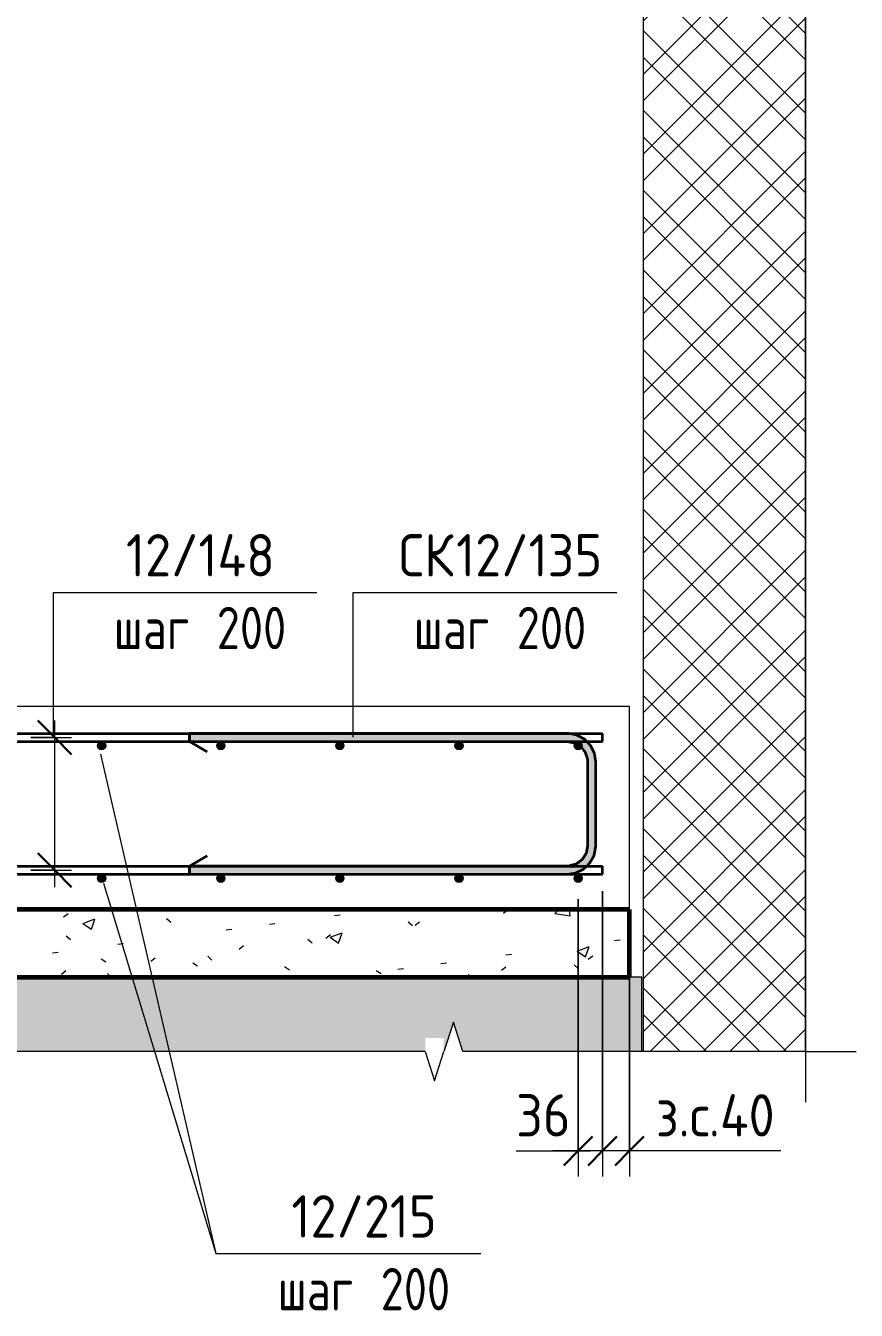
# Model space of a CAD drawing. Header units: millimetres. Extents: x -737 to 48133, y -5064 to 36443.
# Drawn here: x 38299 to 39527, y -3842 to -1945 of the extents above; entities that cross this region are included whole.
import ezdxf

# ---------------------------------------------------------------- set-up
doc = ezdxf.new("R2010")
doc.units = ezdxf.units.MM
for name, color, linetype, lineweight in [('AA_Dim', 7, 'Continuous', 9), ('AA_Dim-25', 7, 'Continuous', 9), ('AA_Linii', 7, 'Continuous', 9), ('AA_Oformlenie', 7, 'Continuous', 9), ('AA_Vinoska', 7, 'Continuous', 9), ('AF_Pokritie', 7, 'Continuous', 9), ('AF_Stena', 7, 'Continuous', 20), ('AF_Stena_Опалубка', 253, 'Continuous', 20), ('KR_Armatura', 7, 'Continuous', 20), ('KR_Armatura_Tonkie', 7, 'Continuous', 20), ('KR_Fundament', 7, 'Continuous', 20)]:
    doc.layers.add(name, color=color, linetype=linetype, lineweight=lineweight)
doc.styles.add('ISOCPEUR_6', font='isocpeur.TTF', dxfattribs={"width": 0.9, "height": 62.5})
doc.styles.add('ISOCPEUR_8', font='isocpeur.TTF', dxfattribs={"width": 0.8, "height": 62.5})
doc.dimstyles.new('00_Точн_3_знака__прозр__2', dxfattribs={"dimscale": 304.8, "dimtxt": 62.672186, "dimasz": 0.139436, "dimexe": 0.123031, "dimexo": 0.082021, "dimgap": 0.008202, "dimtad": 1, "dimdec": 3, "dimrnd": 0.001, "dimdsep": 46, "dimtxsty": 'ISOCPEUR_6', "dimblk1": 'OBLIQUE', "dimblk2": 'OBLIQUE', "dimsah": 1, "dimcen": 0.09, "dimdle": 0.123031, "dimazin": 0, "dimtfac": 1, "dimtdec": 4, "dimtix": 1, "dimtmove": 1, "dimatfit": 3, "dimfxl": 1, "dimtvp": 1, "dimtolj": 1, "dimtzin": 0, "dimlwd": 18, "dimlwe": 18, "dimarcsym": 2})
doc.dimstyles.new('10_Раскладка_арматуры_с_засечками', dxfattribs={"dimscale": 304.8, "dimtxt": 0.18, "dimasz": 0.164042, "dimexe": 0.082021, "dimexo": 0, "dimgap": 0, "dimtad": 1, "dimdec": 3, "dimrnd": 0.001, "dimdsep": 46, "dimtxsty": 'ISOCPEUR_6', "dimblk1": 'OBLIQUE', "dimblk2": 'OBLIQUE', "dimsah": 1, "dimcen": 0.09, "dimdle": 0.082021, "dimazin": 0, "dimtfac": 1, "dimtdec": 4, "dimtix": 1, "dimtmove": 0, "dimatfit": 3, "dimfxl": 1, "dimtvp": 1, "dimtolj": 1, "dimtzin": 0, "dimlwd": 18, "dimlwe": 18, "dimarcsym": 2})

# ---------------------------------------------------------------- blocks, each defined once
blk = doc.blocks.new('350_Стержень П торец СК-СГ _НесАрм_РабПлоск_ - 350_Стержень П торец СК-СГ _НесАрм_РабПлоск_-4078482-2-2 Армирование')
at = {"layer": 'KR_Armatura_Tonkie', "lineweight": 35}
for p, q in [((3308.8, -2990), (2750.8, -2990)), ((2750.8, -3001.8), (2750.8, -2990.2)), ((2750.8, -2990.2), (2750.8, -3001.8)), ((2750.8, -3002), (3308.8, -3002)), ((2750.8, -3002), (2776.8, -3017)), ((3308.8, -3002), (3318.3, -3003.7)), ((3320.9, -3004.8), (3327.3, -3008.7)), ((3329.2, -3010.1), (3335.1, -3017.7)), ((3335.9, -3019.5), (3338.2, -3027)), ((3338.8, -3032), (3338.8, -3156)), ((3350.8, -3156), (3350.8, -3032)), ((3336, -3168), (3332.1, -3174.5)), ((3338.8, -3156), (3337.1, -3165.5)), ((2750.8, -3186), (2776.8, -3171)), ((3308.8, -3186), (2750.8, -3186)), ((2750.8, -3186.2), (2750.8, -3197.8)), ((2750.8, -3197.8), (2750.8, -3186.2)), ((3321.3, -3183), (3313.8, -3185.3)), ((3330.7, -3176.4), (3323.1, -3182.3)), ((2750.8, -3198), (3308.8, -3198))]:
    blk.add_line(p, q, dxfattribs=at)
at = {"layer": 'KR_Armatura_Tonkie', "lineweight": 35, "flags": 128}
for points in [[(3313, -2990.5), (3310.4, -2990), (3308.8, -2990)], [(3325.6, -2993.9), (3323, -2992.5), (3321.5, -2992.2)], [(3335.9, -3000.3), (3334.2, -2998.6), (3332.2, -2997.5)], [(3343.9, -3009.3), (3343.2, -3007.8), (3341.2, -3005.7)], [(3349, -3020.2), (3348.9, -3019.3), (3347.5, -3016.6)], [(3347, -3172.7), (3348.4, -3170.1), (3348.7, -3168.6)], [(3350.2, -3160.4), (3350.8, -3157.5), (3350.8, -3156)], [(3340.5, -3183.1), (3342.3, -3181.4), (3343.3, -3179.4)], [(3320.7, -3196.2), (3321.5, -3196), (3324.2, -3194.7)], [(3331.5, -3191.1), (3333, -3190.3), (3335.1, -3188.3)]]:
    blk.add_lwpolyline(points, dxfattribs=at)
blk = doc.blocks.new('350_Стержень П торец СК-СГ _НесАрм_РабПлоск_ - 350_Стержень П торец СК-СГ _НесАрм_РабПлоск_-V10-2-2 Армирование')
at = {"layer": 'KR_Armatura_Tonkie', "lineweight": 35}
for points in [[(3023.7, -3002), (3308.8, -3001.8), (3308.8, -2990), (2750.8, -2990.2), (2750.8, -3002), (3003, -3002)], [(3349.1, -3032), (3350.8, -3032), (3349.4, -3021.1), (3345, -3010.7), (3338.1, -3002), (3329.8, -2995.6), (3319.7, -2991.4), (3308.8, -2990.2), (3308.8, -3002), (3316.6, -3003), (3324, -3006.1), (3330, -3010.8), (3334.9, -3017.3), (3337.8, -3024.3), (3339, -3032), (3347.8, -3032)], [(3343.3, -3156), (3350.8, -3156), (3350.6, -3032), (3338.8, -3032), (3339, -3156), (3342.3, -3156)], [(3308.8, -3198), (3319.7, -3196.6), (3329.8, -3192.4), (3338.5, -3185.7), (3345.2, -3177), (3349.4, -3166.9), (3350.6, -3156), (3338.8, -3156), (3337.8, -3163.8), (3334.7, -3171.2), (3330, -3177.2), (3323.5, -3182.1), (3316.5, -3185), (3308.8, -3186.2), (3308.8, -3197.8)], [(2879.1, -3198), (3308.8, -3197.8), (3308.8, -3186), (2750.8, -3186.2), (2750.8, -3198), (2858.4, -3198)]]:
    blk.add_hatch(color=256, dxfattribs=at).paths.add_polyline_path(points)
for p, q in [((3308.8, -2990), (2750.8, -2990)), ((2750.8, -3002), (2750.8, -2990)), ((2750.8, -2990.2), (2750.8, -3001.8)), ((2750.8, -3002), (3308.8, -3002)), ((2750.8, -3002), (2776.8, -3017)), ((3338.8, -3032), (3338.8, -3156)), ((3350.8, -3156), (3350.8, -3032)), ((2750.8, -3186), (2776.8, -3171)), ((3308.8, -3186), (2750.8, -3186)), ((2750.8, -3198), (2750.8, -3186)), ((2750.8, -3186.2), (2750.8, -3197.8)), ((2750.8, -3198), (3308.8, -3198))]:
    blk.add_line(p, q, dxfattribs=at)
at = {"layer": 'KR_Armatura_Tonkie', "lineweight": 35, "flags": 128}
for points in [[(3337.6, -3002), (3334.2, -2998.6), (3323, -2992.5), (3310.4, -2990), (3308.8, -2990)], [(3308.8, -3002), (3319.5, -3004), (3328.7, -3009.6), (3335.4, -3018.1), (3338.6, -3028.5), (3338.8, -3032)], [(3350.8, -3032), (3348.9, -3019.3), (3343.2, -3007.8), (3337.6, -3002)], [(3338.8, -3156), (3336.9, -3166.7), (3331.3, -3175.9), (3322.7, -3182.6), (3312.4, -3185.8), (3308.8, -3186)], [(3337.5, -3186), (3342.3, -3181.4), (3348.4, -3170.1), (3350.8, -3157.5), (3350.8, -3156)], [(3308.8, -3198), (3321.5, -3196), (3333, -3190.3), (3337.5, -3186)]]:
    blk.add_lwpolyline(points, dxfattribs=at)
blk = doc.blocks.new('011_Прямоугольник обрыва _ЭлУзла_ - 011_Прямоугольник обрыва _ЭлУзла_-4155335-2-2 Армирование')
at = {"layer": 'AA_Oformlenie'}
for p, q in [((3660.8, -1672.4), (3660.8, -3459.9)), ((3098.9, -3459.9), (2085.7, -3459.9)), ((3660.8, -3459.9), (3154.6, -3459.9))]:
    blk.add_line(p, q, dxfattribs=at)
blk = doc.blocks.new('DIMBLOCK85-2-2 Армирование')
at = {"layer": 'AA_Dim-25', "lineweight": 30}
for p, q in [((38342.2, -2996), (38317.2, -2971)), ((38342.2, -2996), (38367.2, -3021)), ((38342.2, -3192), (38317.2, -3167)), ((38342.2, -3192), (38367.2, -3217))]:
    blk.add_line(p, q, dxfattribs=at)
at = {"layer": 'AA_Dim-25', "lineweight": 18}
for p, q in [((38342.2, -3217), (38342.2, -2971)), ((38306.8, -2996), (38367.2, -2996)), ((38342.2, -2996), (38306.8, -2996)), ((38306.8, -3192), (38367.2, -3192)), ((38342.2, -3192), (38306.8, -3192))]:
    blk.add_line(p, q, dxfattribs=at)
blk = doc.blocks.new('_Oblique')
at = {"color": 0, "linetype": 'ByBlock', "lineweight": -2}
blk.add_line((-0.5, -0.5), (0.5, 0.5), dxfattribs=at)
blk = doc.blocks.new('042_М_Арматуры - Диам длина поз _ Комментарий-3662934-2-2 Армирование')
at = {"layer": 'AA_Vinoska'}
blk.add_line((2588.7, -2781.8), (2938.7, -2781.8), dxfattribs=at)
blk = doc.blocks.new('DIMBLOCK108-2-2 Армирование')
at = {"layer": 'AA_Dim-25', "lineweight": 18}
for p, q in [((39151.5, -3223), (39151.5, -3644.3)), ((39151.5, -3606.8), (39151.5, -3223)), ((39191.5, -3275), (39191.5, -3644.3)), ((39191.5, -3606.8), (39191.5, -3275)), ((39229, -3606.8), (39151.5, -3606.8)), ((39205.4, -3606.8), (39171.5, -3606.8)), ((39414.9, -3606.8), (39205.4, -3606.8))]:
    blk.add_line(p, q, dxfattribs=at)
at = {"layer": 'AA_Dim-25', "lineweight": 30}
for p, q in [((39151.5, -3606.8), (39172.8, -3585.6)), ((39191.5, -3606.8), (39212.8, -3585.6)), ((39151.5, -3606.8), (39130.3, -3628.1)), ((39191.5, -3606.8), (39170.3, -3628.1))]:
    blk.add_line(p, q, dxfattribs=at)
at = {"layer": 'AA_Dim-25', "color": 0, "lineweight": 18, "insert": (39230.4, -3522.9), "char_height": 62.5, "width": 221.363, "attachment_point": 1, "line_spacing_factor": 1.135194, "style": 'ISOCPEUR_6'}
blk.add_mtext('з.с.40', dxfattribs=at)
blk = doc.blocks.new('DIMBLOCK109-2-2 Армирование')
at = {"layer": 'AA_Dim-25', "lineweight": 18}
for p, q in [((39151.5, -3223), (39151.5, -3644.3)), ((39151.5, -3606.8), (39151.5, -3223)), ((39115.5, -3235), (39115.5, -3644.3)), ((39115.5, -3606.8), (39115.5, -3235)), ((39023.9, -3606.8), (39127, -3606.8)), ((39151.5, -3606.8), (39078, -3606.8)), ((39127, -3606.8), (39133.5, -3606.8))]:
    blk.add_line(p, q, dxfattribs=at)
at = {"layer": 'AA_Dim-25', "lineweight": 30}
for p, q in [((39115.5, -3606.8), (39136.8, -3585.6)), ((39151.5, -3606.8), (39172.8, -3585.6)), ((39115.5, -3606.8), (39094.3, -3628.1)), ((39151.5, -3606.8), (39130.3, -3628.1))]:
    blk.add_line(p, q, dxfattribs=at)
at = {"layer": 'AA_Dim-25', "color": 0, "lineweight": 18, "insert": (39023.9, -3522.9), "char_height": 62.5, "width": 93.654, "attachment_point": 1, "line_spacing_factor": 1.135194, "style": 'ISOCPEUR_6'}
blk.add_mtext('36', dxfattribs=at)

msp = doc.modelspace()

# ---------------------------------------------------------------- hatches: boundary and pattern name
at = {"layer": 'AA_Oformlenie'}
h = msp.add_hatch(dxfattribs=at)
h.set_pattern_fill('FP_18', color=250, style=0, pattern_type=2)
h.set_pattern_definition([(135, (39931.46, 825), (-58.9331, -58.9331), []), (135, (39970.75, 825), (-58.9331, -58.9331), [])])
h.paths.add_polyline_path([(39268.9735, -3459.9255), (39451.5283, -3459.9255), (39451.5283, -1672.4441), (39431.4506, -1672.4441), (39431.4506, -1644.9441), (39451.5283, -1644.9441), (39408.2032, -1630.8669), (39451.5283, -1616.7898), (39451.5283, 1957.5186), (39431.4506, 1957.5186), (39431.4506, 1985.0186), (39451.5283, 1985.0186), (39408.2032, 1999.0958), (39451.5283, 2013.173), (39451.5283, 3800), (39211.5283, 3800), (39211.5283, -3459.9255)])
h = msp.add_hatch(dxfattribs=at)
h.set_pattern_fill('FP_17', color=250, style=0, pattern_type=2)
h.set_pattern_definition([(0, (39931.463, 825), (101.6, 25.4), [8.382, -67.818, 8.382, -67.818, -406.4]), (0, (39931.463, 825), (101.6, 25.4), [-152.4, 8.382, -144.018, 8.382, -67.818, -177.8]), (0, (39931.463, 825), (101.6, 25.4), [-381, 8.382, -42.418, 8.382, -118.618]), (120, (39969.563, 837.7), (-72.79705, 75.28818), [8.382, -67.818, 8.382, -67.818, -406.4]), (120, (39969.563, 837.7), (-72.79705, 75.28818), [-152.4, 8.382, -144.018, 8.382, -67.818, -177.8]), (120, (39969.563, 837.7), (-72.79705, 75.28818), [-381, 8.382, -42.418, 8.382, -118.618]), (240, (39982.263, 888.5), (-28.80295, -100.68818), [8.382, -67.818, 8.382, -67.818, -406.4]), (240, (39982.263, 888.5), (-28.80295, -100.68818), [-152.4, 8.382, -144.018, 8.382, -67.818, -177.8]), (240, (39982.263, 888.5), (-28.80295, -100.68818), [-381, 8.382, -42.418, 8.382, -118.618])])
h.paths.add_polyline_path([(37313.8239, -3459.9255), (37820.75, -3459.9255), (37820.75, -3439.8477), (37848.25, -3439.8477), (37848.25, -3459.9255), (37862.3272, -3416.6004), (37876.4043, -3459.9255), (38889.6022, -3459.9255), (38889.6022, -3439.8477), (38917.1022, -3439.8477), (38917.1022, -3459.9255), (38931.1794, -3416.6004), (38945.2565, -3459.9255), (39209.7337, -3459.9255), (39209.7337, -3350), (37531.5283, -3350), (37531.5283, -3250), (37631.5283, -3250), (37631.5283, -1235), (37313.8239, -1235), (37313.8239, -1616.7898), (37333.4503, -1616.7898), (37333.4503, -1644.9441), (37313.8239, -1644.9441), (37357.1252, -1658.6941), (37313.8239, -1672.4441), (37313.8239, -3451.7636)])
at = {"layer": 'AF_Pokritie'}
h = msp.add_hatch(dxfattribs=at)
h.set_pattern_fill('FP_16', color=256, style=0, pattern_type=2)
h.set_pattern_definition([(50, (39931.46, 825), (182.1847, -15.939), [19.05, -209.55]), (355, (39931.46, 825), (-35.2424, 191.0566), [15.24, -167.64]), (100.451, (39946.65, 823.67), (146.9425, 175.117), [16.19, -178.09]), (46.184, (39931.46, 875.8), (271.079, -42.043), [28.575, -314.325]), (96.636, (39954.05, 872.3), (237.403, 247.427), [24.285, -267.135]), (351.184, (39931.46, 875.8), (237.405, 247.425), [22.86, -251.46]), (21, (39956.86, 863.1), (151.615, -102.2655), [19.05, -209.55]), (326, (39956.86, 863.1), (61.802, 184.188), [15.24, -167.64]), (71.451, (39969.5, 854.58), (213.417, 81.9214), [16.19, -178.09]), (37.5, (39931.46, 825), (3.0883, 84.5551), [8.382, -157.226, 8.382, -161.798, -168.275]), (37.5, (39931.46, 825), (3.0883, 84.5551), [-335.788, 8.382, -159.893]), (7.5, (39931.46, 825), (66.8194, 100.1807), [8.382, -88.646, 8.382, -153.416, -64.135]), (7.5, (39931.46, 825), (66.8194, 100.1807), [-258.826, 8.382, -55.753]), (327.5, (39874.82, 825), (135.5905, -5.7289), [8.382, -55.118, 8.382, -189.738, -262.89]), (327.5, (39874.82, 825), (135.5905, -5.7289), [-261.62, 8.382, -254.508]), (317.5, (39849.42, 825), (148.129, 25.4268), [8.382, -74.168, 8.382, -123.19, -186.69]), (317.5, (39849.42, 825), (148.129, 25.4268), [-214.122, 8.382, -178.308])])
h.paths.add_polyline_path([(37616.0009, -3350), (39191.5283, -3350), (39191.5283, -3250), (37531.5283, -3250), (37531.5283, -3350)])
at = {"layer": 'AF_Stena', "lineweight": 9}
h = msp.add_hatch(dxfattribs=at)
h.set_pattern_fill('FP_15', color=256, style=0, pattern_type=2)
h.set_pattern_definition([(45, (39931.46, 825), (-58.9331, 58.9331), []), (45, (39970.75, 825), (-58.9331, 58.9331), [])])
h.paths.add_polyline_path([(39268.9735, -3459.9255), (39451.5283, -3459.9255), (39451.5283, -1672.4441), (39431.4506, -1672.4441), (39431.4506, -1644.9441), (39451.5283, -1644.9441), (39408.2032, -1630.8669), (39451.5283, -1616.7898), (39451.5283, 1957.5186), (39431.4506, 1957.5186), (39431.4506, 1985.0186), (39451.5283, 1985.0186), (39408.2032, 1999.0958), (39451.5283, 2013.173), (39451.5283, 3800), (39211.5283, 3800), (39211.5283, -3459.9255)])
at = {"layer": 'KR_Armatura'}
h = msp.add_hatch(color=256, dxfattribs=at)
edge = h.paths.add_edge_path()
edge.add_arc((38411.5283, -3008), 6, 0, 360)
for points in [[(38408.5283, -3013.1962), (38414.5283, -3013.1962), (38417.5283, -3008), (38414.5283, -3002.8038), (38408.5283, -3002.8038), (38405.5283, -3008)], [(38590.5283, -3013.1962), (38593.5283, -3008), (38590.5283, -3002.8038), (38584.5283, -3002.8038), (38581.5283, -3008), (38584.5283, -3013.1962)], [(38766.5283, -3013.1962), (38769.5283, -3008), (38766.5283, -3002.8038), (38760.5283, -3002.8038), (38757.5283, -3008), (38760.5283, -3013.1962)], [(38938.379, -3013.1962), (38942.5283, -3013.1962), (38945.5283, -3008), (38942.5283, -3002.8038), (38936.5283, -3002.8038), (38933.5283, -3008), (38936.5283, -3013.1962)], [(39118.5283, -3013.1962), (39121.5283, -3008), (39118.5283, -3002.8038), (39112.5283, -3002.8038), (39109.5283, -3008), (39112.5283, -3013.1962)], [(38408.5283, -3209.1962), (38414.5283, -3209.1962), (38417.5283, -3204), (38414.5283, -3198.8038), (38408.5283, -3198.8038), (38405.5283, -3204)], [(38587.1223, -3209.1962), (38590.5283, -3209.1962), (38593.5283, -3204), (38590.5283, -3198.8038), (38584.5283, -3198.8038), (38581.5283, -3204), (38584.5283, -3209.1962)], [(38760.5283, -3209.1962), (38766.5283, -3209.1962), (38769.5283, -3204), (38766.5283, -3198.8038), (38760.5283, -3198.8038), (38757.5283, -3204)], [(38938.379, -3209.1962), (38942.5283, -3209.1962), (38945.5283, -3204), (38942.5283, -3198.8038), (38936.5283, -3198.8038), (38933.5283, -3204), (38936.5283, -3209.1962)], [(39112.5283, -3209.1962), (39118.5283, -3209.1962), (39121.5283, -3204), (39118.5283, -3198.8038), (39112.5283, -3198.8038), (39109.5283, -3204)]]:
    msp.add_hatch(color=256, dxfattribs=at).paths.add_polyline_path(points)
h = msp.add_hatch(color=256, dxfattribs=at)
edge = h.paths.add_edge_path()
edge.add_arc((38587.5283, -3008), 6, 0, 360)
h = msp.add_hatch(color=256, dxfattribs=at)
edge = h.paths.add_edge_path()
edge.add_arc((38763.5283, -3008), 6, 0, 360)
h = msp.add_hatch(color=256, dxfattribs=at)
edge = h.paths.add_edge_path()
edge.add_arc((38939.5283, -3008), 6, 0, 360)
h = msp.add_hatch(color=256, dxfattribs=at)
edge = h.paths.add_edge_path()
edge.add_arc((39115.5283, -3008), 6, 0, 360)
h = msp.add_hatch(color=256, dxfattribs=at)
edge = h.paths.add_edge_path()
edge.add_arc((38411.5283, -3204), 6, 0, 360)
h = msp.add_hatch(color=256, dxfattribs=at)
edge = h.paths.add_edge_path()
edge.add_arc((38587.5283, -3204), 6, 0, 360)
h = msp.add_hatch(color=256, dxfattribs=at)
edge = h.paths.add_edge_path()
edge.add_arc((38763.5283, -3204), 6, 0, 360)
h = msp.add_hatch(color=256, dxfattribs=at)
edge = h.paths.add_edge_path()
edge.add_arc((38939.5283, -3204), 6, 0, 360)
h = msp.add_hatch(color=256, dxfattribs=at)
edge = h.paths.add_edge_path()
edge.add_arc((39115.5283, -3204), 6, 0, 360)

# ---------------------------------------------------------------- linework, layer by layer
at = {"layer": 'AA_Linii'}
for p, q in [((39451.5283, -3459.9255), (39451.5283, -1672.4441)), ((39209.7337, -3350), (37531.5283, -3350)), ((39209.7337, -3459.9255), (39209.7337, -3350))]:
    msp.add_line(p, q, dxfattribs=at)
at = {"layer": 'AA_Vinoska'}
for p, q in [((38340.2649, -2781.825), (38379.3779, -2781.825)), ((38340.2649, -2988.0575), (38340.2649, -2781.825)), ((38783.2239, -2781.825), (38822.6109, -2781.825)), ((38783.2239, -2995.5736), (38783.2239, -2781.825)), ((38410.084, -3020.4496), (38580.0699, -3758.4374)), ((38414.23, -3211.1655), (38580.0699, -3758.4374)), ((38931.1794, -3416.6004), (38917.1022, -3459.9255)), ((38945.2565, -3459.9255), (38931.1794, -3416.6004)), ((38889.6022, -3459.9255), (38903.3522, -3503.2267)), ((38903.3522, -3503.2267), (38917.1022, -3459.9255)), ((39451.5283, -3459.9255), (39526.5283, -3459.9255)), ((39451.5283, -3459.9255), (39451.5283, -3534.9255)), ((38580.0699, -3758.4374), (38621.5299, -3758.4374)), ((38580.0699, -3758.4374), (38621.5299, -3758.4374))]:
    msp.add_line(p, q, dxfattribs=at)
at = {"layer": 'AF_Pokritie', "lineweight": 60}
for p, q in [((39191.5283, -3250), (37531.5283, -3250)), ((39191.5283, -3350), (39191.5283, -3250)), ((37531.5283, -3350), (39191.5283, -3350))]:
    msp.add_line(p, q, dxfattribs=at)
at = {"layer": 'AF_Stena_Опалубка'}
msp.add_line((39211.5283, 3800), (39211.5283, -3459.9255), dxfattribs=at)
at = {"layer": 'KR_Armatura'}
for p, q in [((38408.5283, -3002.8038), (38405.5283, -3008)), ((38405.5283, -3008), (38408.5283, -3013.1962)), ((38414.5283, -3002.8038), (38408.5283, -3002.8038)), ((38408.5283, -3013.1962), (38414.5283, -3013.1962)), ((38417.5283, -3008), (38414.5283, -3002.8038)), ((38414.5283, -3013.1962), (38417.5283, -3008)), ((38584.5283, -3002.8038), (38581.5283, -3008)), ((38581.5283, -3008), (38584.5283, -3013.1962)), ((38590.5283, -3002.8038), (38584.5283, -3002.8038)), ((38584.5283, -3013.1962), (38590.5283, -3013.1962)), ((38593.5283, -3008), (38590.5283, -3002.8038)), ((38590.5283, -3013.1962), (38593.5283, -3008)), ((38760.5283, -3002.8038), (38757.5283, -3008)), ((38757.5283, -3008), (38760.5283, -3013.1962)), ((38766.5283, -3002.8038), (38760.5283, -3002.8038)), ((38760.5283, -3013.1962), (38766.5283, -3013.1962)), ((38769.5283, -3008), (38766.5283, -3002.8038)), ((38766.5283, -3013.1962), (38769.5283, -3008)), ((38936.5283, -3002.8038), (38933.5283, -3008)), ((38933.5283, -3008), (38936.5283, -3013.1962)), ((38942.5283, -3002.8038), (38936.5283, -3002.8038)), ((38936.5283, -3013.1962), (38938.379, -3013.1962)), ((38938.379, -3013.1962), (38942.5283, -3013.1962)), ((38945.5283, -3008), (38942.5283, -3002.8038)), ((38942.5283, -3013.1962), (38945.5283, -3008)), ((39112.5283, -3002.8038), (39109.5283, -3008)), ((39109.5283, -3008), (39112.5283, -3013.1962)), ((39118.5283, -3002.8038), (39112.5283, -3002.8038)), ((39112.5283, -3013.1962), (39118.5283, -3013.1962)), ((39121.5283, -3008), (39118.5283, -3002.8038)), ((39118.5283, -3013.1962), (39121.5283, -3008)), ((38408.5283, -3198.8038), (38405.5283, -3204)), ((38405.5283, -3204), (38408.5283, -3209.1962)), ((38414.5283, -3198.8038), (38408.5283, -3198.8038)), ((38417.5283, -3204), (38414.5283, -3198.8038)), ((38414.5283, -3209.1962), (38417.5283, -3204)), ((38584.5283, -3198.8038), (38581.5283, -3204)), ((38581.5283, -3204), (38584.5283, -3209.1962)), ((38590.5283, -3198.8038), (38584.5283, -3198.8038)), ((38593.5283, -3204), (38590.5283, -3198.8038)), ((38590.5283, -3209.1962), (38593.5283, -3204)), ((38760.5283, -3198.8038), (38757.5283, -3204)), ((38757.5283, -3204), (38760.5283, -3209.1962)), ((38766.5283, -3198.8038), (38760.5283, -3198.8038)), ((38769.5283, -3204), (38766.5283, -3198.8038)), ((38766.5283, -3209.1962), (38769.5283, -3204)), ((38936.5283, -3198.8038), (38933.5283, -3204)), ((38933.5283, -3204), (38936.5283, -3209.1962)), ((38942.5283, -3198.8038), (38936.5283, -3198.8038)), ((38945.5283, -3204), (38942.5283, -3198.8038)), ((38942.5283, -3209.1962), (38945.5283, -3204)), ((39112.5283, -3198.8038), (39109.5283, -3204)), ((39109.5283, -3204), (39112.5283, -3209.1962)), ((39118.5283, -3198.8038), (39112.5283, -3198.8038)), ((39121.5283, -3204), (39118.5283, -3198.8038)), ((39118.5283, -3209.1962), (39121.5283, -3204)), ((38408.5283, -3209.1962), (38414.5283, -3209.1962)), ((38584.5283, -3209.1962), (38587.1223, -3209.1962)), ((38587.1223, -3209.1962), (38590.5283, -3209.1962)), ((38760.5283, -3209.1962), (38766.5283, -3209.1962)), ((38936.5283, -3209.1962), (38938.379, -3209.1962)), ((38938.379, -3209.1962), (38942.5283, -3209.1962)), ((39112.5283, -3209.1962), (39118.5283, -3209.1962))]:
    msp.add_line(p, q, dxfattribs=at)
for centre in [(38411.5283, -3008), (38587.5283, -3008), (38763.5283, -3008), (38939.5283, -3008), (39115.5283, -3008), (38411.5283, -3204), (38587.5283, -3204), (38763.5283, -3204), (38939.5283, -3204), (39115.5283, -3204)]:
    msp.add_circle(centre, 6, dxfattribs=at)
at = {"layer": 'KR_Armatura_Tonkie', "lineweight": 35}
for p, q in [((37671.5283, -2990), (39151.5283, -2990)), ((39151.5283, -3002), (39151.5283, -2990)), ((37671.5283, -3002), (39151.5283, -3002)), ((37671.5283, -3186), (39151.5283, -3186)), ((39151.5283, -3198), (39151.5283, -3186)), ((37671.5283, -3198), (39151.5283, -3198))]:
    msp.add_line(p, q, dxfattribs=at)
at = {"layer": 'KR_Fundament'}
for p, q in [((39191.5283, -2950), (37631.5283, -2950)), ((39191.5283, -3250), (39191.5283, -2950)), ((37631.5283, -3250), (39191.5283, -3250))]:
    msp.add_line(p, q, dxfattribs=at)

# ---------------------------------------------------------------- block references
at = {"layer": 'AA_Oformlenie'}
msp.add_blockref('011_Прямоугольник обрыва _ЭлУзла_ - 011_Прямоугольник обрыва _ЭлУзла_-4155335-2-2 Армирование', (35790.7052, 0), dxfattribs=at)
at = {"layer": 'AA_Vinoska'}
for p in [(35790.7052, 0), (36233.9382, 0), (36032.8573, -976.6124), (36032.8573, -976.6124)]:
    msp.add_blockref('042_М_Арматуры - Диам длина поз _ Комментарий-3662934-2-2 Армирование', p, dxfattribs=at)
at = {"layer": 'KR_Armatura_Tonkie', "lineweight": 35}
for name in ['350_Стержень П торец СК-СГ _НесАрм_РабПлоск_ - 350_Стержень П торец СК-СГ _НесАрм_РабПлоск_-4078482-2-2 Армирование', '350_Стержень П торец СК-СГ _НесАрм_РабПлоск_ - 350_Стержень П торец СК-СГ _НесАрм_РабПлоск_-4078482-2-2 Армирование', '350_Стержень П торец СК-СГ _НесАрм_РабПлоск_ - 350_Стержень П торец СК-СГ _НесАрм_РабПлоск_-4078482-2-2 Армирование', '350_Стержень П торец СК-СГ _НесАрм_РабПлоск_ - 350_Стержень П торец СК-СГ _НесАрм_РабПлоск_-V10-2-2 Армирование']:
    msp.add_blockref(name, (35790.7052, 0), dxfattribs=at)

# ---------------------------------------------------------------- texts
at = {"layer": 'AA_Vinoska', "char_height": 62.5, "attachment_point": 1}
for s, insert, width, style in [('12/148', (38447.5189, -2695.5688), 268.765734, 'ISOCPEUR_6'), ('СК', (38850.4769, -2695.5688), 102.816422, 'ISOCPEUR_6'), ('12/135', (38935.3089, -2695.5688), 263.354344, 'ISOCPEUR_6'), (' 200', (38549.8043, -2803.0451), 166.751, 'ISOCPEUR_8'), (' 200', (38993.0373, -2803.0451), 166.751, 'ISOCPEUR_8'), ('шаг', (38429.4189, -2803.0451), 145.907125, 'ISOCPEUR_8'), ('шаг', (38872.6519, -2803.0451), 145.907125, 'ISOCPEUR_8'), ('12/215', (38691.9209, -3672.1812), 263.354344, 'ISOCPEUR_6'), ('12/215', (38691.9209, -3672.1812), 263.354344, 'ISOCPEUR_6'), (' 200', (38791.9564, -3779.6575), 166.751, 'ISOCPEUR_8'), ('шаг', (38671.5709, -3779.6575), 145.907125, 'ISOCPEUR_8')]:
    msp.add_mtext(s, dxfattribs=dict(at, insert=insert, width=width, style=style))

# ---------------------------------------------------------------- dimensions: what is measured, and where the dimension line sits
at = {"layer": 'AA_Dim', "lineweight": 18}
dim = msp.add_linear_dim(base=(38342.1572, -2996), p1=(38306.8018, -3192), p2=(38306.8018, -2996), angle=90, dimstyle='10_Раскладка_арматуры_с_засечками', override={"dimpost": '<>', "dimfxl": 196}, dxfattribs=at)
dim.commit()
dim.dimension.update_dxf_attribs({"geometry": 'DIMBLOCK85-2-2 Армирование', "text_midpoint": (38310.9072, -3094)})
for base, p1, p2, override, picture, middle in [((39115.5283, -3606.8067), (39151.5283, -3198), (39115.5283, -3210), {"dimpost": '<>', "dimfxl": 37.947332}, 'DIMBLOCK109-2-2 Армирование', (39070.739, -3564.5534)), ((39151.5283, -3606.8067), (39191.5283, -3250), (39151.5283, -3198), {"dimpost": 'з.с.<>', "dimfxl": 65.604878}, 'DIMBLOCK108-2-2 Армирование', (39341.0985, -3564.5534))]:
    dim = msp.add_linear_dim(base=base, p1=p1, p2=p2, dimstyle='00_Точн_3_знака__прозр__2', override=override, dxfattribs=at)
    dim.commit()
    dim.dimension.update_dxf_attribs({"geometry": picture, "text_midpoint": middle, "dimtype": 160})

doc.saveas('drawing.dxf')
